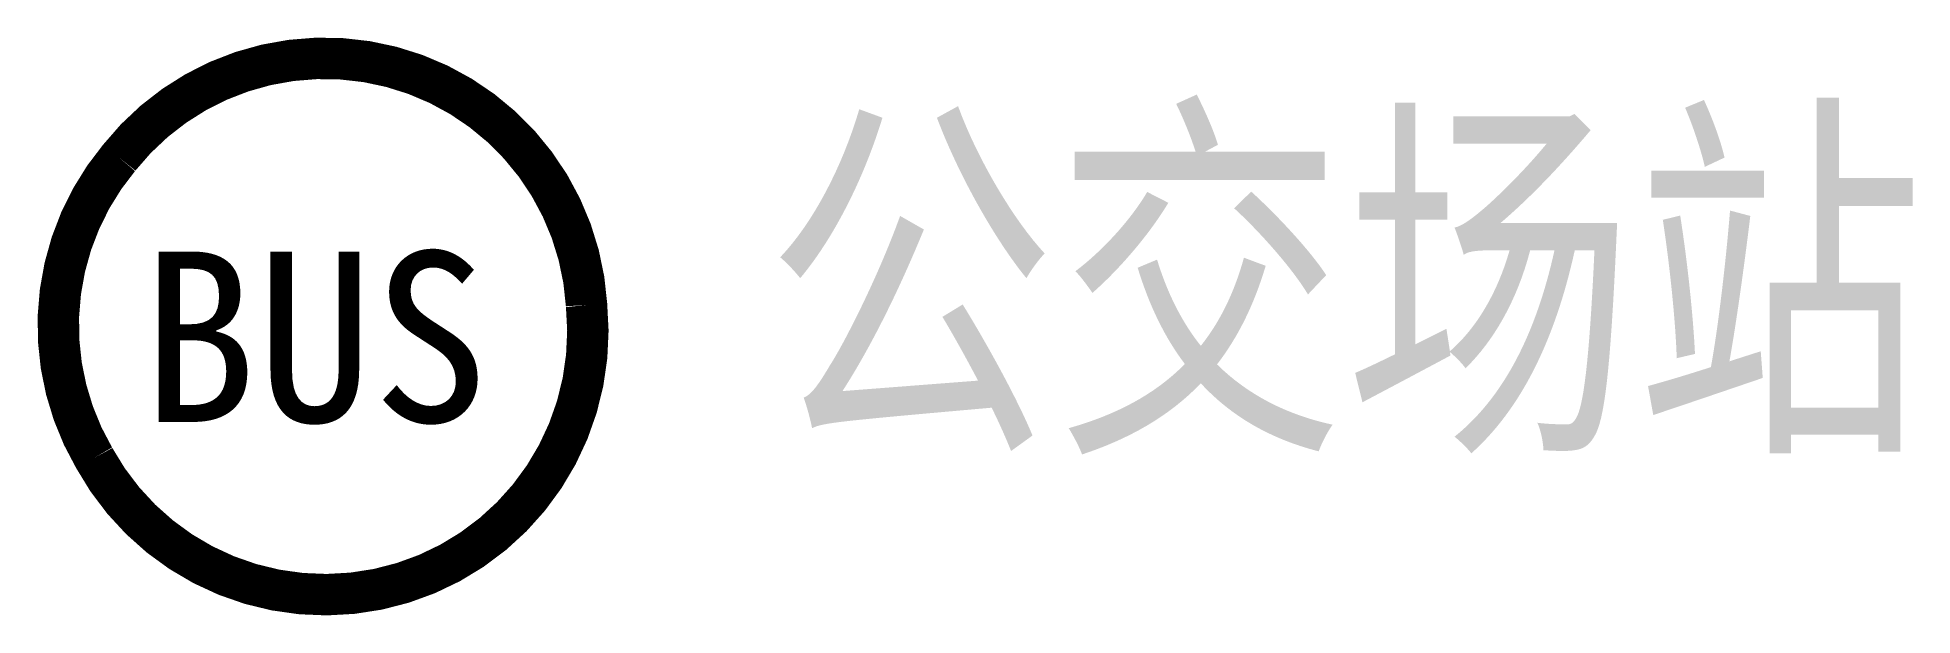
# Model space of a CAD drawing. Header units: millimetres. Extents: x -3.6 to 19.6, y -3.6 to 3.5.
import ezdxf

# ---------------------------------------------------------------- set-up
doc = ezdxf.new("R2010")
doc.units = ezdxf.units.MM
doc.layers.add('设施图块', color=7, linetype='Continuous')
doc.styles.add('设施块标注', font='SIMFANG.TTF', dxfattribs={"width": 0.75})

msp = doc.modelspace()

# ---------------------------------------------------------------- linework, layer by layer
at = {"layer": '设施图块', "color": 5, "const_width": 0.512}
msp.add_lwpolyline([(-2.541, 2.014, -0.688337), (3.236, 0.195, -0.817323), (-2.85, -1.693, -0.317257), (-2.541, 2.014, 1151.700502)], format="xyb", dxfattribs=at)

# ---------------------------------------------------------------- texts
at = {"layer": '设施图块', "color": 5, "style": '设施块标注'}
msp.add_text('BUS', height=2.105, dxfattribs=at).set_placement((-2.275, -1.249))
at = {"layer": '设施图块', "style": '设施块标注', "width": 0.75}
msp.add_attdef('公交场站', (5.447, -1.259), '公交场站', height=3.5, dxfattribs=at)

doc.saveas('drawing.dxf')
